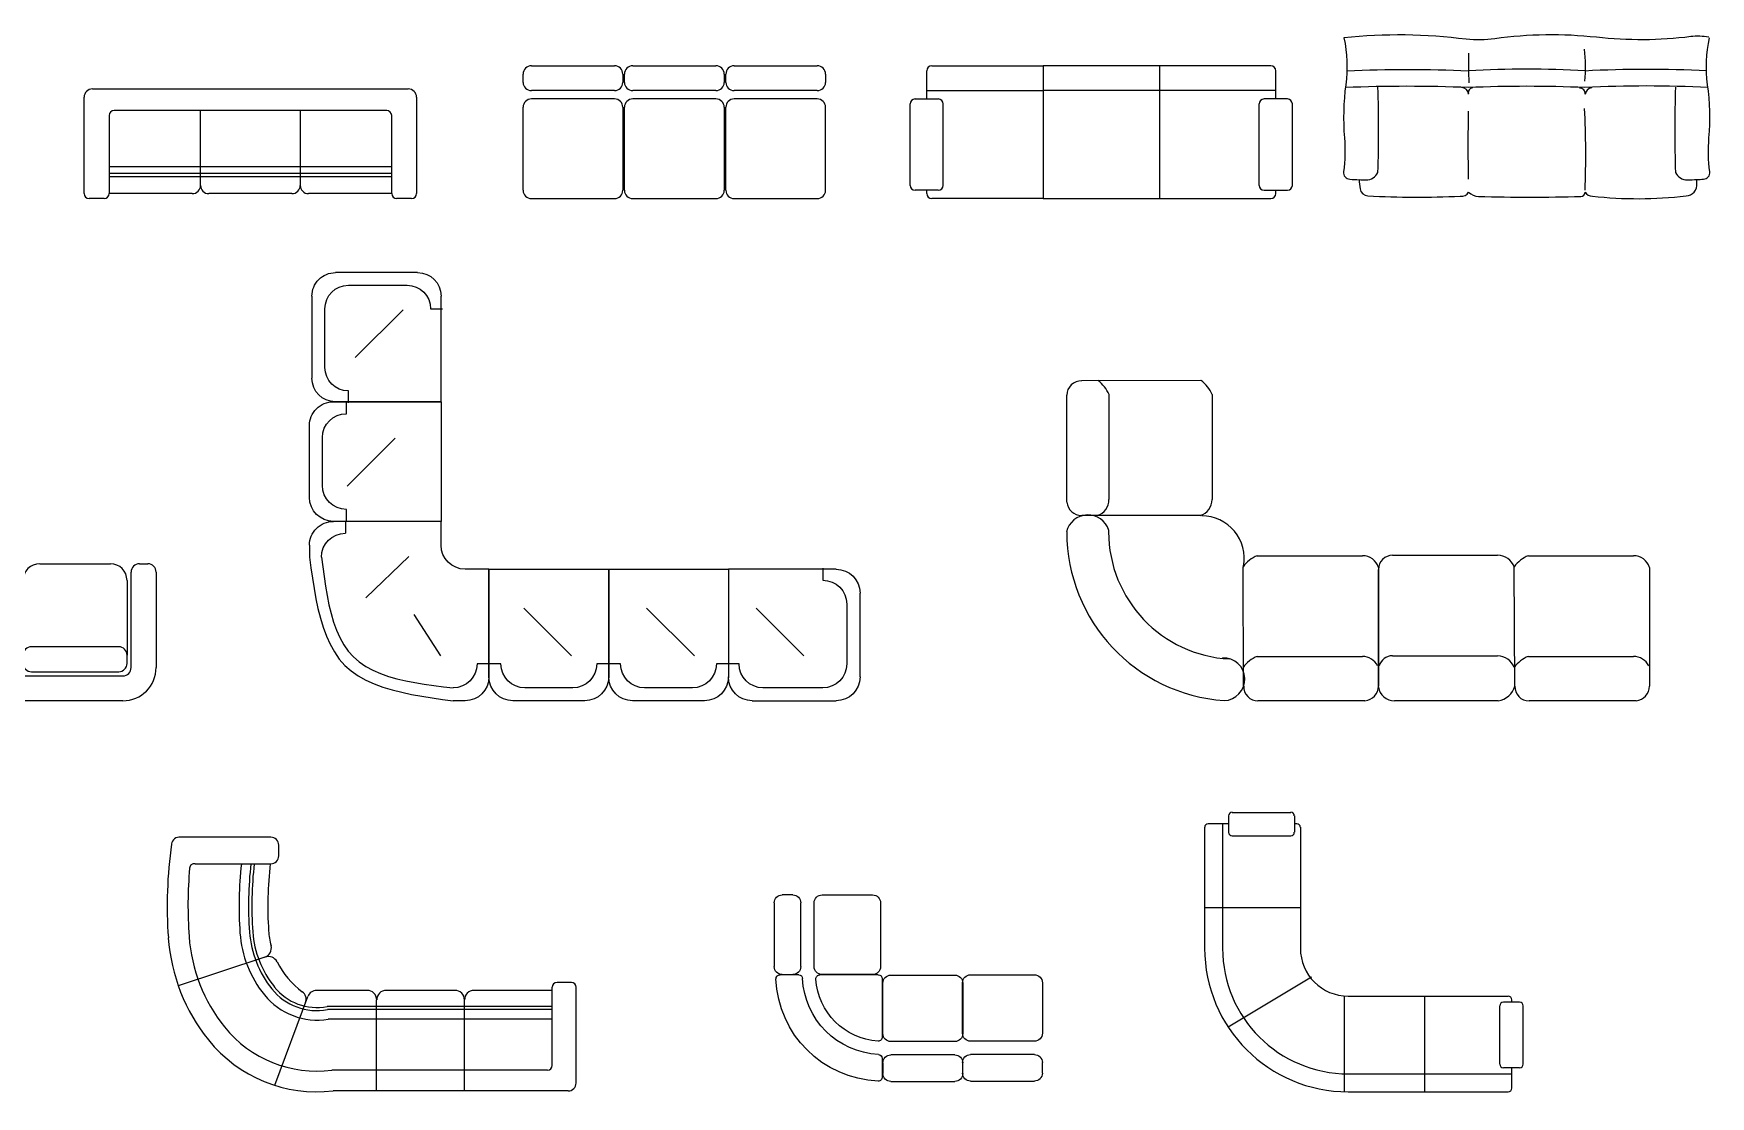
# Model space of a CAD drawing. Header units: millimetres. Extents: x -4017 to 59953, y -688 to 66564.
# Drawn here: x 10190 to 20278, y 53620 to 60019 of the extents above; entities that cross this region are included whole.
import ezdxf

# ---------------------------------------------------------------- set-up
doc = ezdxf.new("R2010")
doc.units = ezdxf.units.MM

# ---------------------------------------------------------------- blocks, each defined once
blk = doc.blocks.new('A$C05BA3A2B')
for p, q in [((0, 0.03), (0, 0.61)), ((0, 0.03), (0, 0.61)), ((0, 0.03), (0, 0.61)), ((0.05, 0.66), (1.95, 0.66)), ((0.05, 0.66), (1.95, 0.66)), ((0.05, 0.66), (1.95, 0.66)), ((2, 0.61), (2, 0.03)), ((2, 0.61), (2, 0.03)), ((2, 0.61), (2, 0.03)), ((1.82, 0.53), (0.18, 0.53)), ((1.82, 0.53), (0.18, 0.53)), ((1.82, 0.53), (0.18, 0.53)), ((0.7, 0.08), (0.7, 0.53)), ((0.7, 0.08), (0.7, 0.53)), ((0.7, 0.08), (0.7, 0.53)), ((1.3, 0.53), (1.3, 0.08)), ((1.3, 0.53), (1.3, 0.08)), ((1.3, 0.53), (1.3, 0.08)), ((0.15, 0.5), (0.15, 0.03)), ((0.15, 0.5), (0.15, 0.03)), ((0.15, 0.5), (0.15, 0.03)), ((1.85, 0.03), (1.85, 0.5)), ((1.85, 0.03), (1.85, 0.5)), ((1.85, 0.03), (1.85, 0.5)), ((1.85, 0.191), (0.15, 0.191)), ((1.85, 0.191), (0.15, 0.191)), ((1.85, 0.191), (0.15, 0.191)), ((1.85, 0.151), (0.15, 0.151)), ((1.85, 0.151), (0.15, 0.151)), ((1.85, 0.151), (0.15, 0.151)), ((1.85, 0.131), (0.15, 0.131)), ((1.85, 0.131), (0.15, 0.131)), ((1.85, 0.131), (0.15, 0.131)), ((0.12, 0), (0.03, 0)), ((0.12, 0), (0.03, 0)), ((0.12, 0), (0.03, 0)), ((0.65, 0.03), (0.15, 0.03)), ((0.65, 0.03), (0.15, 0.03)), ((0.65, 0.03), (0.15, 0.03)), ((1.25, 0.03), (0.75, 0.03)), ((1.25, 0.03), (0.75, 0.03)), ((1.25, 0.03), (0.75, 0.03)), ((1.85, 0.03), (1.35, 0.03)), ((1.85, 0.03), (1.35, 0.03)), ((1.85, 0.03), (1.35, 0.03)), ((1.97, 0), (1.88, 0)), ((1.97, 0), (1.88, 0)), ((1.97, 0), (1.88, 0))]:
    blk.add_line(p, q)
for centre, radius, start, end in [((0.05, 0.61), 0.05, 90, 180), ((0.05, 0.61), 0.05, 90, 180), ((0.05, 0.61), 0.05, 90, 180), ((1.95, 0.61), 0.05, 0, 90), ((1.95, 0.61), 0.05, 0, 90), ((1.95, 0.61), 0.05, 0, 90), ((0.18, 0.5), 0.03, 90, 180), ((0.18, 0.5), 0.03, 90, 180), ((0.18, 0.5), 0.03, 90, 180), ((1.82, 0.5), 0.03, 0, 90), ((1.82, 0.5), 0.03, 0, 90), ((1.82, 0.5), 0.03, 0, 90), ((0.03, 0.03), 0.03, 180, 270), ((0.03, 0.03), 0.03, 180, 270), ((0.03, 0.03), 0.03, 180, 270), ((0.12, 0.03), 0.03, 270, 0), ((0.12, 0.03), 0.03, 270, 0), ((0.12, 0.03), 0.03, 270, 0), ((0.65, 0.08), 0.05, 270, 0), ((0.65, 0.08), 0.05, 270, 0), ((0.65, 0.08), 0.05, 270, 0), ((0.75, 0.08), 0.05, 180, 270), ((0.75, 0.08), 0.05, 180, 270), ((0.75, 0.08), 0.05, 180, 270), ((1.25, 0.08), 0.05, 270, 0), ((1.25, 0.08), 0.05, 270, 0), ((1.25, 0.08), 0.05, 270, 0), ((1.35, 0.08), 0.05, 180, 270), ((1.35, 0.08), 0.05, 180, 270), ((1.35, 0.08), 0.05, 180, 270), ((1.88, 0.03), 0.03, 180, 270), ((1.88, 0.03), 0.03, 180, 270), ((1.88, 0.03), 0.03, 180, 270), ((1.97, 0.03), 0.03, 270, 0), ((1.97, 0.03), 0.03, 270, 0), ((1.97, 0.03), 0.03, 270, 0)]:
    blk.add_arc(centre, radius, start, end)
blk = doc.blocks.new('A$C720744B6')
blk.add_blockref('A$C05BA3A2B', (0, 0))
blk = doc.blocks.new('A$C01DD1BAD')
at = {"linetype": 'ByBlock'}
for p, q in [((0, 0.7), (0, 0.75)), ((0.05, 0.8), (0.55, 0.8)), ((0.6, 0.75), (0.6, 0.7)), ((0.61, 0.7), (0.61, 0.75)), ((0.66, 0.8), (1.16, 0.8)), ((1.21, 0.75), (1.21, 0.7)), ((1.22, 0.7), (1.22, 0.75)), ((1.27, 0.8), (1.77, 0.8)), ((1.82, 0.75), (1.82, 0.7)), ((0.55, 0.65), (0.05, 0.65)), ((1.16, 0.65), (0.66, 0.65)), ((1.77, 0.65), (1.27, 0.65)), ((0, 0.05), (0, 0.55)), ((0.55, 0.6), (0.05, 0.6)), ((0.6, 0.55), (0.6, 0.05)), ((0.61, 0.05), (0.61, 0.55)), ((1.16, 0.6), (0.66, 0.6)), ((1.21, 0.55), (1.21, 0.05)), ((1.22, 0.05), (1.22, 0.55)), ((1.77, 0.6), (1.27, 0.6)), ((1.82, 0.05), (1.82, 0.55)), ((0.05, 0), (0.427, 0)), ((0.387, 0), (0.55, 0)), ((0.66, 0), (1.037, 0)), ((0.997, 0), (1.16, 0)), ((1.27, 0), (1.647, 0)), ((1.607, 0), (1.77, 0))]:
    blk.add_line(p, q, dxfattribs=at)
for centre, start, end in [((0.05, 0.75), 90, 180), ((0.55, 0.75), 0, 90), ((0.55, 0.75), 0, 90), ((0.66, 0.75), 90, 180), ((1.16, 0.75), 0, 90), ((1.16, 0.75), 0, 90), ((1.27, 0.75), 90, 180), ((1.77, 0.75), 0, 90), ((1.77, 0.75), 0, 90), ((0.05, 0.7), 180, 270), ((0.55, 0.7), 270, 0), ((0.55, 0.7), 270, 0), ((0.66, 0.7), 180, 270), ((1.16, 0.7), 270, 0), ((1.16, 0.7), 270, 0), ((1.27, 0.7), 180, 270), ((1.77, 0.7), 270, 0), ((1.77, 0.7), 270, 0), ((0.05, 0.55), 90, 180), ((0.55, 0.55), 0, 90), ((0.55, 0.55), 0, 90), ((0.66, 0.55), 90, 180), ((1.16, 0.55), 0, 90), ((1.16, 0.55), 0, 90), ((1.27, 0.55), 90, 180), ((1.77, 0.55), 0, 90), ((1.77, 0.55), 0, 90), ((0.05, 0.05), 180, 270), ((0.55, 0.05), 270, 0), ((0.66, 0.05), 180, 270), ((1.16, 0.05), 270, 0), ((1.27, 0.05), 180, 270), ((1.77, 0.05), 270, 0)]:
    blk.add_arc(centre, 0.05, start, end, dxfattribs=at)
blk = doc.blocks.new('A$C555E41E5')
for p, q in [((0.1, 0.6), (0.1, 0.77)), ((0.13, 0.8), (0.8, 0.8)), ((0.8, 0.8), (0.8, 0)), ((0.8, 0.8), (0.8, 0)), ((1.5, 0.8), (0.8, 0.8)), ((2.17, 0.8), (1.5, 0.8)), ((1.5, 0.8), (1.5, 0)), ((1.5, 0.8), (1.5, 0)), ((2.2, 0.6), (2.2, 0.77)), ((0.1, 0.65), (0.8, 0.65)), ((1.53, 0.65), (0.8, 0.65)), ((2.2, 0.65), (1.5, 0.65)), ((0, 0.08), (0, 0.57)), ((0.03, 0.6), (0.17, 0.6)), ((0.2, 0.08), (0.2, 0.57)), ((2.1, 0.08), (2.1, 0.57)), ((2.27, 0.6), (2.13, 0.6)), ((2.3, 0.08), (2.3, 0.57)), ((0.17, 0.05), (0.03, 0.05)), ((0.1, 0.03), (0.1, 0.05)), ((0.8, 0), (0.13, 0)), ((0.8, 0), (1.5, 0)), ((1.5, 0), (2.17, 0)), ((2.13, 0.05), (2.27, 0.05)), ((2.2, 0.03), (2.2, 0.05))]:
    blk.add_line(p, q)
for centre, start, end in [((0.13, 0.77), 90, 180), ((2.17, 0.77), 0, 90), ((0.03, 0.57), 90, 180), ((0.17, 0.57), 0, 90), ((2.13, 0.57), 90, 180), ((2.27, 0.57), 0, 90), ((0.03, 0.08), 180, 270), ((0.13, 0.03), 180, 270), ((0.17, 0.08), 270, 0), ((2.13, 0.08), 180, 270), ((2.17, 0.03), 270, 0), ((2.27, 0.08), 270, 0)]:
    blk.add_arc(centre, 0.03, start, end)
blk = doc.blocks.new('A$C2BCD7A6E')
blk.add_blockref('A$C555E41E5', (0, 0))
blk = doc.blocks.new('A$C6E296325')
blk.add_lwpolyline([(2.197, 0.971, 0.081719), (2.088, 0.975, -0.058829), (1.522, 0.971, 0.061969), (0.91, 0.962, -0.057979), (0.738, 0.959, 0.058722), (0.002, 0.968, -0.08561), (0.013, 0.686, 0.052776), (0.005, 0.365, -0.051552), (0, 0.162, 0.437142), (0.038, 0.117, 0.002823), (0.093, 0.114, 0.028355), (0.099, 0.059, 0.347418), (0.146, 0.017, 0.026728), (0.702, 0.015, 0.295002), (0.752, 0.039, 0.192756), (0.812, 0.013, 0.01225), (1.428, 0.013, 0.411213), (1.453, 0.039, 0.251735), (1.497, 0.015, 0.057886), (2.06, 0.017, 0.455146), (2.125, 0.092, -0.071137), (2.125, 0.115, 0.00208), (2.165, 0.117, 0.437142), (2.203, 0.162, -0.051552), (2.198, 0.365, 0.052776), (2.19, 0.686, -0.08561), (2.202, 0.968)], format="xyb")
for centre, radius, start, end in [((5.298, 0.846), 4.547, 179.618, 181.8697), ((0.72, 0.794), 0.736, 353.1899, 8.1937), ((0.386, -7.456), 8.232, 87.4518, 92.5482), ((1.102, -5.352), 6.131, 86.7272, 93.2728), ((1.827, -6.28), 7.058, 87.1009, 93.0456), ((0.381, -8.264), 8.94, 87.6251, 92.3749), ((-7.145, 0.414), 7.356, 358.004, 1.996), ((0.709, 0.627), 0.0426, 3.8058, 87.0318), ((0.781, 0.637), 0.0309, 99.8265, 192.2613), ((1.102, -7.301), 7.977, 87.4852, 92.5148), ((1.422, 0.634), 0.0312, 349.0504, 95.4473), ((1.827, -6.365), 7.043, 87.0224, 93.0519), ((1.497, 0.623), 0.044, 97.2456, 174.3353), ((9.348, 0.414), 7.356, 178.004, 181.996), ((9.635, 0.322), 8.887, 178.6853, 181.3147), ((-4.054, 0.271), 5.511, 357.7061, 2.8331), ((0.272, 4.967), 4.856, 267.8909, 268.382), ((0.137, 0.189), 0.076, 268.382, 335.4623), ((2.066, 0.189), 0.076, 204.5377, 271.618), ((1.931, 4.967), 4.856, 271.618, 272.2816)]:
    blk.add_arc(centre, radius, start, end)
blk = doc.blocks.new('A$C2AFA021D')
for p, q in [((0.8, 2.3), (0.2, 2.3)), ((0.85, 2.2), (0.85, 2.25)), ((0.2, 2.15), (0.8, 2.15)), ((0.225, 2.125), (0.275, 2.125)), ((0.75, 2.125), (0.275, 2.125)), ((0, 2.1), (0, 0.2)), ((0.15, 0.2), (0.15, 2.1)), ((0.175, 1.55), (0.175, 2.075)), ((0.325, 2.075), (0.325, 1.55)), ((0.85, 1.6), (0.85, 2.025)), ((0.175, 0.875), (0.175, 1.425)), ((0.275, 1.5), (0.225, 1.5)), ((0.225, 1.475), (0.275, 1.475)), ((0.275, 1.5), (0.75, 1.5)), ((0.75, 1.475), (0.275, 1.475)), ((0.325, 1.425), (0.325, 0.875)), ((0.85, 0.925), (0.85, 1.375)), ((0.275, 0.825), (0.225, 0.825)), ((0.275, 0.825), (0.75, 0.825)), ((0.975, 0.825), (1.4, 0.825)), ((1.625, 0.825), (2.075, 0.825)), ((2.3, 0.825), (2.725, 0.825)), ((2.9, 0.825), (2.95, 0.825)), ((0.175, 0.225), (0.175, 0.75)), ((0.225, 0.8), (0.275, 0.8)), ((0.75, 0.8), (0.275, 0.8)), ((0.325, 0.75), (0.325, 0.225)), ((0.875, 0.275), (0.875, 0.725)), ((1.5, 0.725), (1.5, 0.275)), ((1.525, 0.275), (1.525, 0.725)), ((2.175, 0.725), (2.175, 0.275)), ((2.2, 0.275), (2.2, 0.725)), ((2.825, 0.725), (2.825, 0.275)), ((2.85, 0.2), (2.85, 0.775)), ((3, 0.775), (3, 0.2)), ((0.85, 0.275), (0.85, 0.7)), ((1.45, 0.325), (0.925, 0.325)), ((2.125, 0.325), (1.575, 0.325)), ((2.775, 0.325), (2.25, 0.325)), ((0.875, 0.275), (0.875, 0.225)), ((1.5, 0.225), (1.5, 0.275)), ((1.525, 0.275), (1.525, 0.225)), ((2.175, 0.225), (2.175, 0.275)), ((2.2, 0.275), (2.2, 0.225)), ((2.825, 0.225), (2.825, 0.275)), ((0.8, 0.15), (0.2, 0.15)), ((0.275, 0.175), (0.225, 0.175)), ((0.275, 0.175), (0.75, 0.175)), ((0.925, 0.175), (1.45, 0.175)), ((0.925, 0.15), (2.8, 0.15)), ((1.575, 0.175), (2.125, 0.175)), ((2.25, 0.175), (2.775, 0.175)), ((0.85, 0), (0.85, 0.1)), ((0.875, 0.1), (0.875, 0)), ((0.2, 0), (0.85, 0)), ((2.8, 0), (0.875, 0))]:
    blk.add_line(p, q)
for centre, radius, start, end in [((0.2, 2.1), 0.2, 90, 180), ((0.8, 2.25), 0.05, 0, 90), ((0.2, 2.1), 0.05, 90, 180), ((0.225, 2.075), 0.05, 90, 180), ((0.275, 2.075), 0.05, 0, 90), ((0.75, 2.025), 0.1, 0, 90), ((0.8, 2.2), 0.05, 270, 0), ((0.225, 1.55), 0.05, 180, 270), ((0.275, 1.55), 0.05, 270, 0), ((0.75, 1.6), 0.1, 270, 0), ((0.225, 1.425), 0.05, 90, 180), ((0.275, 1.425), 0.05, 0, 90), ((0.75, 1.375), 0.1, 360, 90), ((0.75, 0.925), 0.1, 270, 0), ((0.225, 0.875), 0.05, 180, 270), ((0.275, 0.875), 0.05, 270, 0), ((0.975, 0.725), 0.1, 90, 180), ((1.4, 0.725), 0.1, 0, 90), ((1.625, 0.725), 0.1, 90, 180), ((2.075, 0.725), 0.1, 0, 90), ((2.3, 0.725), 0.1, 90, 180), ((2.725, 0.725), 0.1, 0, 90), ((2.9, 0.775), 0.05, 90, 180), ((2.95, 0.775), 0.05, 0, 90), ((0.225, 0.75), 0.05, 90, 180), ((0.275, 0.75), 0.05, 0, 90), ((0.75, 0.7), 0.1, 0, 90), ((0.925, 0.275), 0.05, 90, 180), ((1.45, 0.275), 0.05, 360, 90), ((1.575, 0.275), 0.05, 90, 180), ((2.125, 0.275), 0.05, 360, 90), ((2.25, 0.275), 0.05, 90, 180), ((2.775, 0.275), 0.05, 360, 90), ((0.225, 0.225), 0.05, 180, 270), ((0.275, 0.225), 0.05, 270, 0), ((0.75, 0.275), 0.1, 270, 0), ((0.925, 0.225), 0.05, 180, 270), ((1.45, 0.225), 0.05, 270, 0), ((1.575, 0.225), 0.05, 180, 270), ((2.125, 0.225), 0.05, 270, 0), ((2.25, 0.225), 0.05, 180, 270), ((2.775, 0.225), 0.05, 270, 0), ((0.2, 0.2), 0.2, 180, 270), ((0.2, 0.2), 0.05, 180, 270), ((0.8, 0.1), 0.05, 0, 90), ((0.925, 0.1), 0.05, 90, 180), ((2.8, 0.2), 0.2, 270, 0), ((2.8, 0.2), 0.05, 270, 0)]:
    blk.add_arc(centre, radius, start, end)
blk = doc.blocks.new('A$C4B324E0D')
at = {"color": 7, "linetype": 'Continuous'}
for points in [[(-0.4032, -0.0374), (-0.3959, 0.0153), (-0.3883, 0.0678), (-0.3801, 0.1195), (-0.3709, 0.1704), (-0.3605, 0.22), (-0.3485, 0.2679), (-0.3346, 0.314), (-0.3185, 0.3579), (-0.2998, 0.3993), (-0.2783, 0.4378), (-0.2537, 0.4731), (-0.2255, 0.5049), (-0.1936, 0.5331), (-0.1583, 0.5578), (-0.1198, 0.5793), (-0.0785, 0.5979), (-0.0346, 0.614), (0.0115, 0.628), (0.0595, 0.64), (0.1091, 0.6504), (0.1599, 0.6595), (0.2117, 0.6678), (0.2641, 0.6753), (0.3168, 0.6826)], [(0.3768, 0.6826), (0.3168, 0.6826)], [(0.9768, 0.6826), (0.6168, 0.6826)], [(1.5769, 0.6826), (1.2168, 0.6826)], [(1.8168, 0.6826), (2.2368, 0.6826)], [(-0.3432, -0.0374), (-0.3369, 0.0114), (-0.3303, 0.0599), (-0.3232, 0.1078), (-0.3151, 0.1548), (-0.3059, 0.2006), (-0.2951, 0.2449), (-0.2826, 0.2874), (-0.2681, 0.3278), (-0.2511, 0.3658), (-0.2315, 0.4011), (-0.2089, 0.4335), (-0.1831, 0.4625), (-0.1538, 0.488), (-0.1214, 0.5102), (-0.086, 0.5294), (-0.0479, 0.546), (-0.0075, 0.5602), (0.035, 0.5722), (0.0793, 0.5825), (0.125, 0.5914), (0.172, 0.599), (0.2198, 0.6057), (0.2682, 0.6119), (0.3168, 0.6177)], [(0.3168, 0.6177), (0.3168, 0.6177)], [(0.9168, 0.6177), (0.6768, 0.6177)], [(1.5168, 0.6177), (1.2768, 0.6177)], [(2.1704, 0.6177), (1.8704, 0.6177)], [(0.4968, 0.0226), (0.4968, 0.5626)], [(0.4968, 0.5626), (0.4968, 0.0226), (1.0968, 0.0226)], [(1.0968, 0.5626), (1.0968, 0.0226), (1.6968, 0.0226)], [(1.0968, 0.0226), (1.0968, 0.5626)], [(1.6968, 0.0226), (1.6968, 0.5626)], [(2.2368, 0.0226), (1.6968, 0.0226), (1.6968, 0.5626)], [(2.3569, 0.5626), (2.3569, 0.1426)], [(0.255, 0.4573), (0.1211, 0.2495)], [(0.4968, 0.4977), (0.4368, 0.4977), (0.4368, 0.4977)], [(0.5569, 0.4977), (0.5569, 0.4977), (0.4968, 0.4977)], [(0.9111, 0.4573), (0.6711, 0.2173)], [(1.0968, 0.4977), (1.0368, 0.4977), (1.0368, 0.4977)], [(1.1569, 0.4977), (1.1569, 0.4977), (1.0968, 0.4977)], [(1.527, 0.4573), (1.287, 0.2173)], [(1.6969, 0.4977), (1.6368, 0.4977), (1.6368, 0.4977)], [(1.7504, 0.4977), (1.7504, 0.4977), (1.6904, 0.4977)], [(2.0759, 0.4573), (1.8359, 0.2173)], [(2.2904, 0.1977), (2.2904, 0.4977)], [(-0.1199, 0.1664), (0.0943, -0.0414)], [(0.4968, 0.0226), (0.3768, 0.0226)], [(2.1704, 0.0177), (2.1704, 0.0777), (2.1704, 0.0777)], [(-0.4032, -0.0974), (-0.4032, -0.0374)], [(-0.3432, -0.0374), (-0.3432, -0.0374)], [(-0.2232, -0.2174), (-0.2232, -0.1574), (-0.2232, -0.1574)], [(0.2568, -0.0974), (0.2568, -0.2174)], [(-0.2832, -0.8174), (0.2568, -0.8174), (0.2568, -0.2174)], [(0.2568, -0.2174), (-0.2832, -0.2174)], [(0.2568, -0.2174), (-0.2832, -0.2174)], [(-0.2183, -0.2174), (-0.2183, -0.2774), (-0.2183, -0.2774)], [(-0.4032, -0.3374), (-0.4032, -0.6974)], [(-0.3383, -0.3974), (-0.3383, -0.6374)], [(-0.2136, -0.3946), (0.0264, -0.6346)], [(0.2568, -0.8174), (-0.2832, -0.8174)], [(-0.2732, -0.8174), (0.2568, -0.8174), (0.2568, -1.3475)], [(-0.2183, -0.7574), (-0.2183, -0.7574), (-0.2183, -0.8174)], [(-0.208, -0.8126), (-0.208, -0.8715), (-0.208, -0.8715)], [(0.2568, -0.8174), (0.2568, -1.3475)], [(-0.391, -1.3475), (-0.391, -0.9352)], [(-0.3258, -0.9893), (-0.3258, -1.2838)], [(-0.1734, -1.0387), (0.0666, -1.2787)], [(0.2043, -1.2838), (0.2043, -1.2838), (0.2632, -1.2838)], [(-0.208, -1.4016), (0.0865, -1.4016)], [(0.1391, -1.4653), (-0.2732, -1.4653)]]:
    blk.add_lwpolyline(points, dxfattribs=at)
for centre, radius, start, end in [((0.3768, 0.5626), 0.12, 0, 90), ((0.6168, 0.5626), 0.12, 90, 180), ((0.9768, 0.5626), 0.12, 0, 90), ((1.2168, 0.5626), 0.12, 90, 180), ((1.5769, 0.5626), 0.12, 0, 90), ((1.8168, 0.5626), 0.12, 90, 180), ((2.2368, 0.5626), 0.12, 0, 90), ((0.3168, 0.4977), 0.12, 0, 90), ((0.6768, 0.4977), 0.12, 90, 180), ((0.9168, 0.4977), 0.12, 0, 90), ((1.2768, 0.4977), 0.12, 90, 180), ((1.5168, 0.4977), 0.12, 0, 90), ((1.8704, 0.4977), 0.12, 90, 180), ((2.1704, 0.4977), 0.12, 0, 90), ((2.1704, 0.1977), 0.12, 270, 0), ((2.2368, 0.1426), 0.12, 270, 0), ((0.3768, -0.0974), 0.12, 90, 180), ((-0.2232, -0.0374), 0.12, 180, 270), ((-0.2832, -0.0974), 0.12, 179.9997, 270), ((-0.2832, -0.3374), 0.12, 90, 180), ((-0.2183, -0.3974), 0.12, 90, 180), ((-0.2183, -0.6374), 0.12, 180, 270), ((-0.2832, -0.6974), 0.12, 179.9997, 270), ((-0.2732, -0.9352), 0.1178, 90, 180), ((-0.208, -0.9893), 0.1178, 90, 180), ((-0.208, -1.2838), 0.1178, 180, 270), ((0.0865, -1.2838), 0.1178, 270, 0), ((-0.2732, -1.3475), 0.1178, 179.9997, 270), ((0.1391, -1.3475), 0.1178, 270, 0)]:
    blk.add_arc(centre, radius, start, end, dxfattribs=at)
blk = doc.blocks.new('A$C58C6152E')
at = {"color": 82, "xscale": 1.5, "yscale": 1.5, "zscale": 1.5, "rotation": 90}
blk.add_blockref('A$C4B324E0D', (1.024, 0.605), dxfattribs=at)
blk = doc.blocks.new('A$C15DC316E')
at = {"xscale": -1, "rotation": 270}
blk.add_blockref('A$C58C6152E', (0, 0), dxfattribs=at)
blk = doc.blocks.new('A$C5F6A1817')
for p, q in [((0.807, 1.928, -342.856), (0.09, 1.925, -342.856)), ((0.001, 1.196, -342.856), (0.001, 1.84, -342.856)), ((0.254, 1.843, -342.856), (0.254, 1.211, -342.856)), ((0.874, 1.843, -342.856), (0.874, 1.211, -342.856)), ((0.804, 1.115, -342.856), (0.09, 1.115, -342.856)), ((0.183, 1.115, -342.856), (0.181, 1.115, -342.856)), ((0.252, 1.026, -342.856), (0.252, 1.017, -342.856)), ((1.146, 0.873, -342.856), (1.779, 0.873, -342.856)), ((1.96, 0.876, -342.856), (2.433, 0.876, -342.856)), ((2.433, 0.876, -342.856), (2.592, 0.876, -342.856)), ((2.777, 0.873, -342.856), (3.41, 0.873, -342.856)), ((1.064, 0.089, -342.856), (1.061, 0.806, -342.856)), ((1.875, 0.802, -342.856), (1.875, 0.089, -342.856)), ((1.875, 0.081, -342.856), (1.875, 0.791, -342.856)), ((2.696, 0.089, -342.856), (2.692, 0.806, -342.856)), ((3.506, 0.802, -342.856), (3.506, 0.089, -342.856)), ((1.146, 0.267, -342.856), (1.779, 0.267, -342.856)), ((1.96, 0.271, -342.856), (2.433, 0.271, -342.856)), ((2.433, 0.271, -342.856), (2.592, 0.271, -342.856)), ((2.777, 0.267, -342.856), (3.41, 0.267, -342.856)), ((1.793, 0, -342.856), (1.15, 0, -342.856)), ((2.596, 0, -342.856), (1.971, 0, -342.856)), ((3.425, 0, -342.856), (2.781, 0, -342.856))]:
    blk.add_line(p, q)
for centre, radius, start, end in [((0.086, 1.84, -342.856), 0.0852, 87.5912, 180), ((0.063, 1.762, -342.856), 0.208, 22.9498, 53.1162), ((0.683, 1.762, -342.856), 0.208, 22.9498, 53.1162), ((0.153, 1.211, -342.856), 0.101, 287.7112, 0), ((0.773, 1.211, -342.856), 0.101, 287.7112, 0), ((0.127, 0.988, -342.856), 0.131, 16.7665, 167.5739), ((0.09, 1.204, -342.856), 0.0891, 184.9502, 270), ((0.813, 0.858, -342.856), 0.255, 349.3994, 90), ((1.018, 1.017, -342.856), 1.018, 180.0517, 266.013), ((1.018, 1.017, -342.856), 0.766, 180, 267.0841), ((1.227, 0.682, -342.856), 0.208, 112.9498, 143.1162), ((1.779, 0.772, -342.856), 0.101, 17.7112, 90), ((1.96, 0.791, -342.856), 0.085, 89.971, 180), ((2.592, 0.77, -342.856), 0.106, 19.7589, 90), ((2.858, 0.682, -342.856), 0.208, 112.9498, 143.1162), ((3.41, 0.772, -342.856), 0.101, 17.7112, 90), ((0.942, 0.13, -342.856), 0.129, 271.9879, 91.9879), ((1.227, 0.076, -342.856), 0.208, 112.9498, 143.1162), ((1.779, 0.166, -342.856), 0.101, 25.9257, 90), ((1.96, 0.186, -342.856), 0.085, 89.971, 163.2423), ((2.592, 0.164, -342.856), 0.106, 19.7589, 90), ((2.858, 0.076, -342.856), 0.208, 112.9498, 143.1162), ((3.41, 0.166, -342.856), 0.101, 25.9257, 90), ((1.15, 0.085, -342.856), 0.0852, 177.5912, 270), ((1.786, 0.089, -342.856), 0.0891, 274.9502, 0), ((1.971, 0.098, -342.856), 0.0975, 189.5558, 270), ((2.575, 0.124, -342.856), 0.126, 279.5063, 343.732), ((2.781, 0.085, -342.856), 0.0852, 177.5912, 270), ((3.417, 0.089, -342.856), 0.0891, 274.9502, 0)]:
    blk.add_arc(centre, radius, start, end)
blk = doc.blocks.new('A$C53860852')
for p, q in [((0.623, 1.532), (0.081, 1.532)), ((0.671, 1.421), (0.671, 1.484)), ((0.168, 1.373), (0.623, 1.373)), ((0.587, 0.81), (0.067, 0.637)), ((1.203, 0.61), (0.9, 0.61)), ((1.731, 0.61), (1.318, 0.61)), ((2.316, 0.61), (1.846, 0.61)), ((2.316, 0.159), (2.316, 0.629)), ((2.432, 0.658), (2.345, 0.658)), ((2.46, 0.053), (2.46, 0.629)), ((0.648, 0.039), (0.846, 0.573)), ((2.316, 0.514), (0.962, 0.514)), ((1.26, 0.005), (1.26, 0.553)), ((1.788, 0.005), (1.788, 0.553)), ((2.316, 0.495), (0.964, 0.495)), ((2.316, 0.437), (0.969, 0.437)), ((2.288, 0.13), (0.991, 0.13)), ((2.412, 0.005), (0.999, 0.005))]:
    blk.add_line(p, q)
for centre, radius, start, end in [((0.073, 1.485), 0.048, 81.0213, 172.0603), ((0.623, 1.484), 0.048, 0, 90), ((2.695, 1.119), 2.695, 172.0603, 184.1078), ((0.623, 1.421), 0.048, 270, 0), ((2.695, 1.119), 2.57, 174.9197, 184.1078), ((0.163, 1.344), 0.0288, 81.0213, 174.9197), ((2.695, 1.119), 2.263, 173.5686, 184.1078), ((2.695, 1.119), 2.206, 173.3999, 184.1078), ((2.695, 1.119), 2.186, 173.3417, 184.1078), ((2.695, 1.119), 2.09, 173.0344, 184.1078), ((1.109, 1.005), 1.105, 184.1078, 218.8434), ((1.109, 1.005), 0.98, 184.1078, 218.8434), ((1.109, 1.005), 0.673, 184.1078, 218.8434), ((1.109, 1.005), 0.615, 184.1078, 218.8434), ((1.109, 1.005), 0.596, 184.1078, 218.8434), ((1.109, 1.005), 0.5, 184.1078, 194.5389), ((0.569, 0.865), 0.0576, 288.4437, 14.5389), ((0.609, 0.757), 0.0576, 26.4073, 108.4437), ((1.109, 1.005), 0.5, 206.4073, 233.6507), ((0.901, 0.838), 0.349, 218.8434, 280.3607), ((0.901, 0.838), 0.33, 218.8434, 280.659), ((0.9, 0.553), 0.0576, 90, 159.718), ((1.203, 0.553), 0.0576, 0, 90), ((1.318, 0.553), 0.0576, 90, 180), ((1.731, 0.553), 0.0576, 0, 90), ((1.846, 0.553), 0.0576, 90, 180), ((2.345, 0.629), 0.0288, 90, 180), ((2.432, 0.629), 0.0288, 0, 90), ((0.901, 0.838), 0.406, 218.8434, 279.5965), ((0.778, 0.556), 0.0576, 339.7176, 53.6507), ((0.901, 0.838), 0.838, 218.8434, 276.6771), ((0.901, 0.838), 0.714, 218.8434, 277.2382), ((2.288, 0.159), 0.0288, 270, 0), ((2.412, 0.053), 0.048, 270, 0)]:
    blk.add_arc(centre, radius, start, end)
blk = doc.blocks.new('A$C07504927')
for p, q in [((1.325, 1.123), (1.021, 1.123)), ((1.501, 1.123), (1.565, 1.123)), ((0.973, 1.075), (0.973, 0.691)), ((1.373, 0.691), (1.373, 1.075)), ((1.453, 0.691), (1.453, 1.075)), ((1.613, 1.075), (1.613, 0.691)), ((0.432, 0.642), (0.048, 0.642)), ((0.911, 0.64), (0.527, 0.64)), ((0.963, 0.618), (0.963, 0.267)), ((0.987, 0.642), (1.338, 0.642)), ((1.021, 0.643), (1.325, 0.643)), ((1.466, 0.642), (1.578, 0.642)), ((1.565, 0.643), (1.501, 0.643)), ((0, 0.594), (0, 0.29)), ((0.479, 0.592), (0.479, 0.288)), ((0.48, 0.29), (0.48, 0.594)), ((0.959, 0.288), (0.959, 0.592)), ((0.048, 0.242), (0.432, 0.242)), ((0.527, 0.24), (0.911, 0.24)), ((0, 0.05), (0, 0.114)), ((0.048, 0.162), (0.432, 0.162)), ((0.479, 0.048), (0.479, 0.112)), ((0.48, 0.114), (0.48, 0.05)), ((0.527, 0.16), (0.911, 0.16)), ((0.959, 0.112), (0.959, 0.048)), ((0.963, 0.138), (0.963, 0.026)), ((0.432, 0.002), (0.048, 0.002)), ((0.911, 0), (0.527, 0))]:
    blk.add_line(p, q)
for centre, radius, start, end in [((1.021, 1.075), 0.048, 90, 180), ((1.325, 1.075), 0.048, 0, 90), ((1.501, 1.075), 0.048, 90, 180), ((1.565, 1.075), 0.048, 0, 90), ((0.048, 0.594), 0.048, 90, 180), ((0.432, 0.594), 0.048, 0, 90), ((0.527, 0.592), 0.048, 90, 180), ((0.911, 0.592), 0.048, 0, 90), ((0.987, 0.618), 0.024, 90, 180), ((1.021, 0.691), 0.048, 180, 270), ((0.963, 0.642), 0.48, 272.7294, 357.2706), ((0.963, 0.642), 0.64, 272.2329, 357.7671), ((0.963, 0.642), 0.4, 273.6597, 356.3403), ((1.325, 0.691), 0.048, 270, 0), ((1.338, 0.618), 0.024, 356.3403, 90), ((1.466, 0.618), 0.024, 90, 177.2706), ((1.501, 0.691), 0.048, 180, 270), ((1.565, 0.691), 0.048, 270, 0), ((1.578, 0.618), 0.024, 357.7671, 90), ((0.048, 0.29), 0.048, 180, 270), ((0.432, 0.29), 0.048, 270, 0), ((0.527, 0.288), 0.048, 180, 270), ((0.911, 0.288), 0.048, 270, 0), ((0.987, 0.267), 0.024, 180, 273.6597), ((0.048, 0.114), 0.048, 90, 180), ((0.432, 0.114), 0.048, 0, 90), ((0.527, 0.112), 0.048, 90, 180), ((0.911, 0.112), 0.048, 0, 90), ((0.987, 0.138), 0.024, 92.7294, 180), ((0.048, 0.05), 0.048, 180, 270), ((0.432, 0.05), 0.048, 270, 0), ((0.527, 0.048), 0.048, 180, 270), ((0.911, 0.048), 0.048, 270, 0), ((0.987, 0.026), 0.024, 180, 272.2329)]:
    blk.add_arc(centre, radius, start, end)
blk = doc.blocks.new('A$C42183DBB')
for p, q in [((0.144, 1.661), (0.144, 1.562)), ((0.166, 1.682), (0.518, 1.682)), ((0.54, 1.661), (0.54, 1.562)), ((0, 1.592), (0, 0.864)), ((0.022, 1.614), (0.144, 1.614)), ((0.108, 1.614), (0.108, 0.864)), ((0.166, 1.541), (0.518, 1.541)), ((0.54, 1.614), (0.554, 1.614)), ((0.576, 1.592), (0.576, 0.864)), ((0, 1.11), (0.576, 1.11)), ((0.643, 0.69), (0.142, 0.389)), ((0.84, 0.576), (0.84, 0)), ((0.864, 0.576), (1.826, 0.576)), ((1.322, 0.576), (1.322, 0)), ((1.775, 0.166), (1.775, 0.518)), ((1.895, 0.54), (1.797, 0.54)), ((1.848, 0.54), (1.848, 0.554)), ((1.917, 0.166), (1.917, 0.518)), ((0.864, 0.108), (1.848, 0.108)), ((1.895, 0.144), (1.797, 0.144)), ((1.848, 0.022), (1.848, 0.144)), ((0.864, 0), (1.826, 0))]:
    blk.add_line(p, q)
for centre, radius, start, end in [((0.166, 1.661), 0.0216, 90, 180), ((0.518, 1.661), 0.0216, 0, 90), ((0.022, 1.592), 0.0216, 90, 180), ((0.166, 1.562), 0.0216, 180, 270), ((0.518, 1.562), 0.0216, 270, 0), ((0.554, 1.592), 0.0216, 0, 90), ((0.864, 0.864), 0.864, 180, 270), ((0.864, 0.864), 0.756, 180, 270), ((0.864, 0.864), 0.288, 180, 270), ((1.797, 0.518), 0.0216, 90, 180), ((1.826, 0.554), 0.0216, 0, 90), ((1.895, 0.518), 0.0216, 0, 90), ((1.797, 0.166), 0.0216, 180, 270), ((1.895, 0.166), 0.0216, 270, 0), ((1.826, 0.022), 0.0216, 270, 0)]:
    blk.add_arc(centre, radius, start, end)

msp = doc.modelspace()

# ---------------------------------------------------------------- block references
for name, p, xscale, yscale, zscale in [('A$C6E296325', (18071.1, 59024.7), 1000, 1000, 1000), ('A$C01DD1BAD', (13135, 59024.7), 1000, 1000, 1000), ('A$C2BCD7A6E', (15463.1, 59024.7), 1000, 1000, 1000), ('A$C720744B6', (10494.6, 59024.7), 1000, 1000, 1000), ('A$C15DC316E', (11849.9, 56002.1), 800, 800, 800), ('A$C2AFA021D', (7927.4, 56002.1), 1000, 1000, 1000), ('A$C5F6A1817', (16405.6, 56002.1), 1000, 1000, 1000), ('A$C42183DBB', (17235.2, 53648.6), 1000, 1000, 1000), ('A$C53860852', (10994.2, 53648.6), 1000, 1000, 1000), ('A$C07504927', (16259, 53711.1), -1000, 1000, 1000)]:
    msp.add_blockref(name, p, dxfattribs=dict(xscale=xscale, yscale=yscale, zscale=zscale))

doc.saveas('drawing.dxf')
